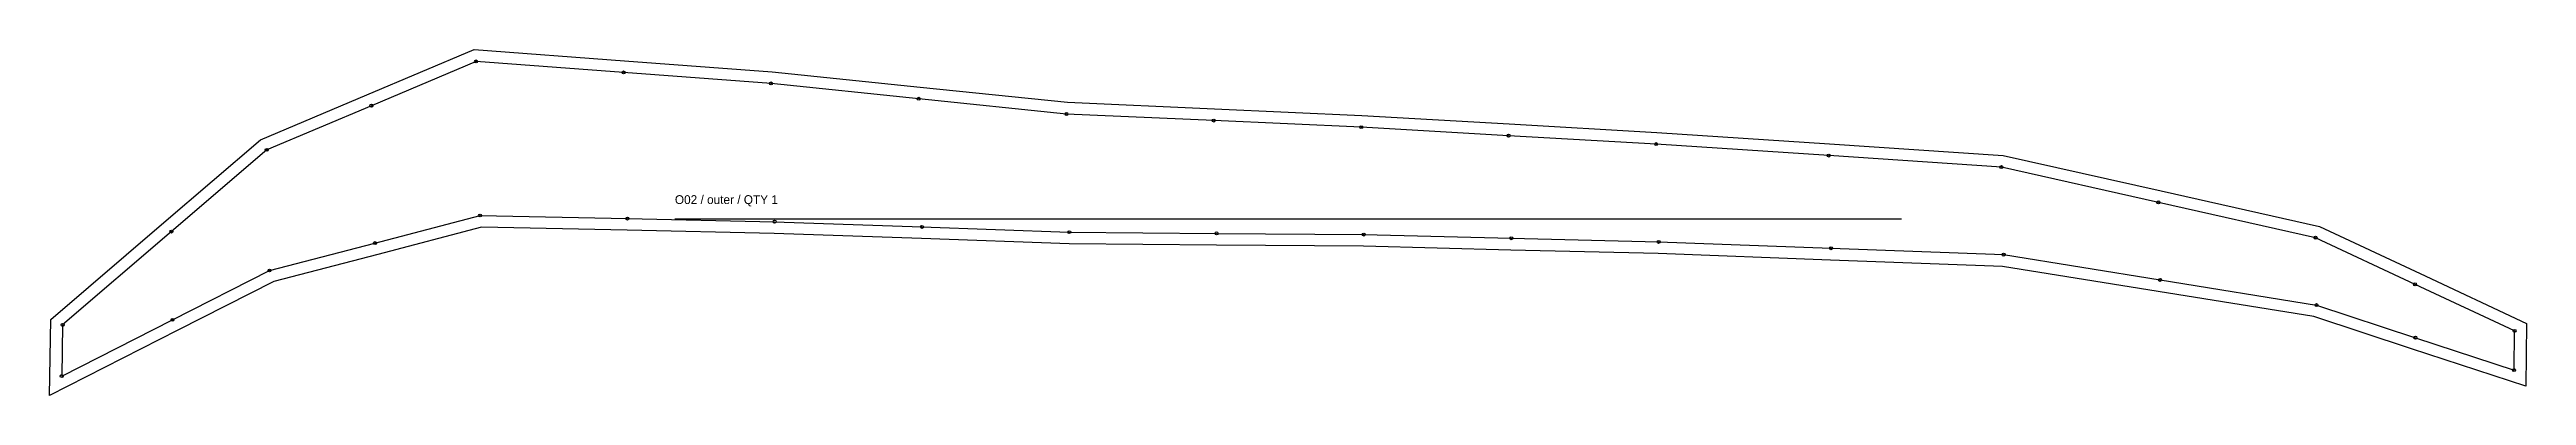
# Model space of a CAD drawing. Header units: millimetres. Extents: x -12 to 2513, y -20 to 333.
import ezdxf

# ---------------------------------------------------------------- set-up
doc = ezdxf.new("R2010")
doc.units = ezdxf.units.MM
for name, color, linetype in [('CHANNEL', 2, 'Continuous'), ('CUT', 7, 'Continuous'), ('GRAIN', 3, 'Continuous'), ('ID', 7, 'Continuous'), ('NOTCH', 1, 'Continuous'), ('SEW', 5, 'Continuous')]:
    doc.layers.add(name, color=color, linetype=linetype)

msp = doc.modelspace()

# ---------------------------------------------------------------- linework, layer by layer
at = {"layer": 'CHANNEL'}
msp.add_lwpolyline([(0, 0), (113, 57.4), (211.9, 107.7), (319.3, 135.7), (426.6, 163.8), (576.7, 160.7), (726.9, 157.5), (877.1, 152.2), (1027.3, 146.8), (1177.4, 145.6), (1327.5, 144.4), (1477.8, 140.6), (1628.1, 136.9), (1803.9, 130.4), (1979.8, 123.9), (2139.3, 98.1), (2298.8, 72.4), (2399.6, 39.2), (2500.3, 6.1)], dxfattribs=at)
at = {"layer": 'CUT'}
msp.add_lwpolyline([(-12.4, -19.7), (-10.9, 57.8), (104.1, 156.5), (202.6, 241.1), (311.1, 286.9), (420.5, 333.1), (573.8, 321.7), (724.3, 310.5), (875.1, 294.8), (1025.3, 279.3), (1175.2, 272.6), (1325.5, 265.9), (1475.9, 257.2), (1626.4, 248.5), (1802.4, 236.9), (1979.3, 225.1), (2140.4, 188.9), (2301.8, 152.6), (2404.4, 104.5), (2512.9, 53.7), (2512.2, -10.4), (2395.8, 27.8), (2296, 60.7), (2137.4, 86.3), (1978.7, 111.9), (1803.5, 118.4), (1627.7, 124.9), (1477.5, 128.6), (1327.3, 132.4), (1177.3, 133.6), (1027, 134.8), (876.7, 140.2), (726.5, 145.5), (576.5, 148.7), (428, 151.8), (322.3, 124.1), (216.2, 96.4), (118.5, 46.7)], close=True, dxfattribs=at)
at = {"layer": 'GRAIN'}
msp.add_line((625.2, 160.5), (1875.6, 160.5), dxfattribs=at)
at = {"layer": 'NOTCH'}
for centre in [(422.5, 320.9), (572.9, 309.7), (723.3, 298.5), (873.8, 282.9), (315.7, 275.8), (1024.4, 267.3), (1174.6, 260.6), (1324.9, 253.9), (209, 230.8), (1475.2, 245.2), (1625.6, 236.6), (1801.6, 224.9), (1977.6, 213.2), (2137.7, 177.2), (426.6, 163.8), (576.7, 160.7), (726.9, 157.5), (877.1, 152.2), (111.9, 147.4), (319.3, 135.7), (1027.3, 146.8), (1177.4, 145.6), (1327.5, 144.4), (1477.8, 140.6), (1628.1, 136.9), (1803.9, 130.4), (2297.9, 141.2), (211.9, 107.7), (1979.8, 123.9), (2139.3, 98.1), (2399.3, 93.6), (1, 52.2), (113, 57.4), (2298.8, 72.4), (2399.6, 39.2), (2500.8, 46.1), (0, 0), (2500.3, 6.1)]:
    msp.add_circle(centre, 1.5, dxfattribs=at)
at = {"layer": 'SEW'}
msp.add_lwpolyline([(0, 0), (113, 57.4), (211.9, 107.7), (319.3, 135.7), (426.6, 163.8), (576.7, 160.7), (726.9, 157.5), (877.1, 152.2), (1027.3, 146.8), (1177.4, 145.6), (1327.5, 144.4), (1477.8, 140.6), (1628.1, 136.9), (1803.9, 130.4), (1979.8, 123.9), (2139.3, 98.1), (2298.8, 72.4), (2399.6, 39.2), (2500.3, 6.1), (2500.8, 46.1), (2399.3, 93.6), (2297.9, 141.2), (2137.7, 177.2), (1977.6, 213.2), (1801.6, 224.9), (1625.6, 236.6), (1475.2, 245.2), (1324.9, 253.9), (1174.6, 260.6), (1024.4, 267.3), (873.8, 282.9), (723.3, 298.5), (572.9, 309.7), (422.5, 320.9), (315.7, 275.8), (209, 230.8), (111.9, 147.4), (1, 52.2)], close=True, dxfattribs=at)

# ---------------------------------------------------------------- texts
at = {"layer": 'ID'}
msp.add_text('O02 / outer / QTY 1', height=9, dxfattribs=at).set_placement((625.2, 175.5))

doc.saveas('drawing.dxf')
